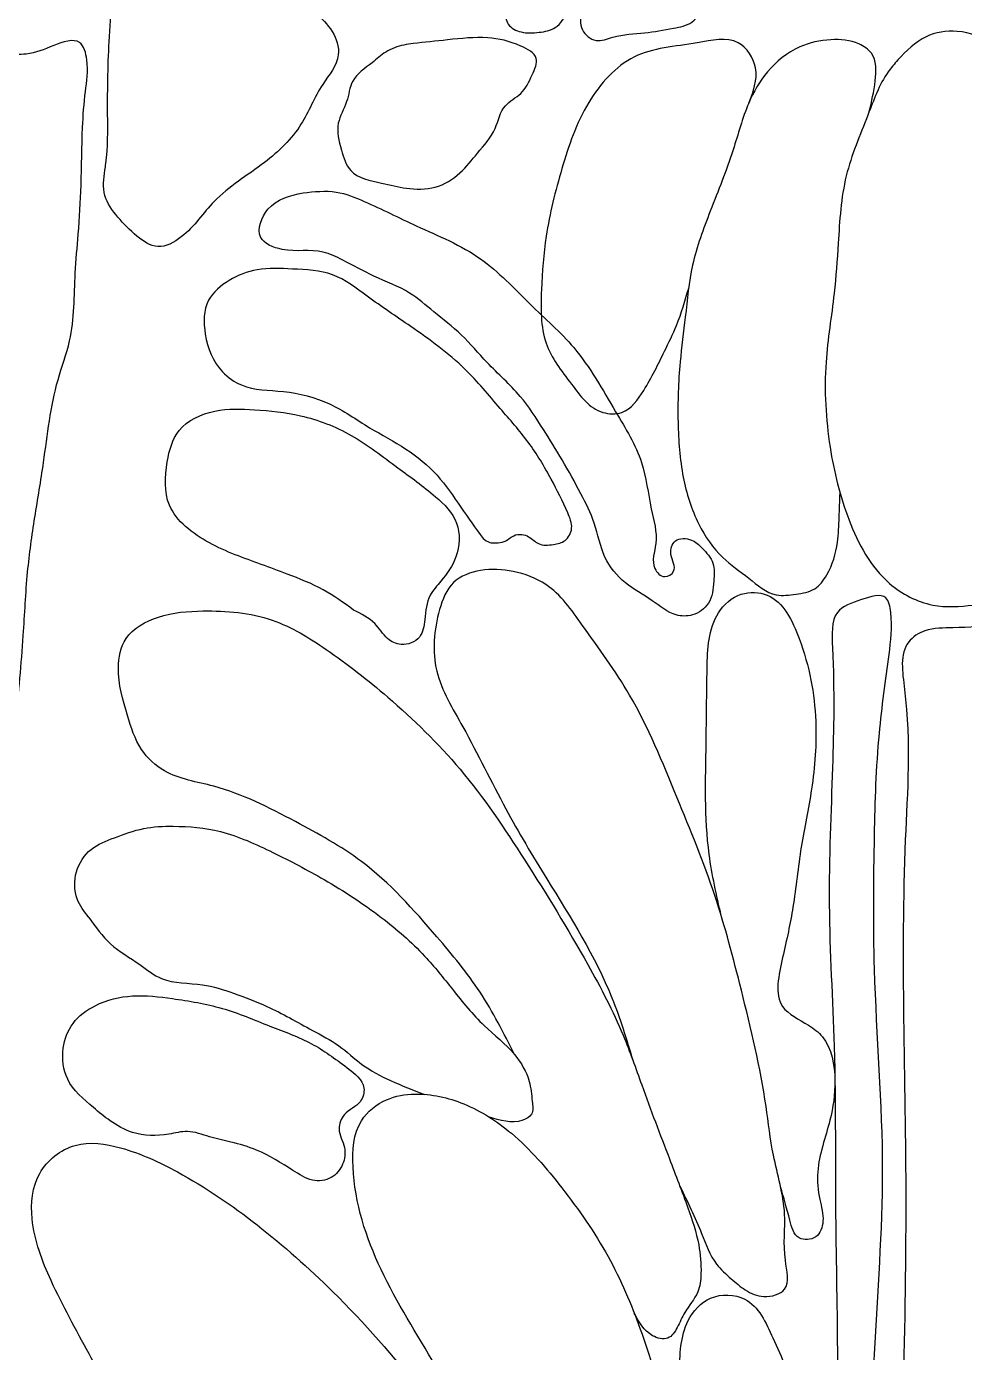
# Model space of a CAD drawing. Header units: millimetres. Extents: x 0 to 1128, y 0 to 3594.
# Drawn here: x 563.1 to 610.7, y 3358.1 to 3425.4 of the extents above; entities that cross this region are included whole.
import ezdxf

# ---------------------------------------------------------------- set-up
doc = ezdxf.new("R2010")
doc.units = ezdxf.units.MM
doc.layers.add('ceco.net 396 Corinthian column', color=7, linetype='Continuous')

msp = doc.modelspace()

# ---------------------------------------------------------------- linework, layer by layer
at = {"layer": 'ceco.net 396 Corinthian column'}
for points, knots in [([(583.181, 3448.772), (583.15, 3448.873), (582.909, 3449.668), (581.153, 3450.695), (581.749, 3452.995), (581.895, 3455.096), (580.42, 3456.052), (580.11, 3457.373), (579.383, 3458.592), (576.874, 3457.643), (575.229, 3454.016), (572.178, 3448.157), (570.43, 3441.036), (568.19, 3434.557), (567.683, 3429.423), (567.273, 3425.069), (567.202, 3421.461), (567.252, 3419.18), (567.036, 3417.827), (566.928, 3416.809), (567.758, 3415.698), (568.612, 3414.813), (569.792, 3414.017), (571.42, 3414.912), (572.646, 3416.884), (575.113, 3418.314), (577.14, 3420.268), (577.903, 3422.348), (579.169, 3423.775), (578.706, 3425.271), (577.62, 3426.233), (576.514, 3427.854), (575.59, 3430.25), (576.091, 3433.026), (575.971, 3435.771), (576.523, 3438.515), (577.453, 3441.123), (579.11, 3442.877), (580.383, 3444.397), (581.804, 3444.996), (582.583, 3445.976), (583.114, 3446.863), (583.36, 3447.846), (583.235, 3448.492), (583.181, 3448.772)], [0, 0, 0, 0, 0.0012512, 0.0098688, 0.0201881, 0.0262479, 0.0335871, 0.0382137, 0.0427725, 0.0478727, 0.0648891, 0.0892502, 0.1269547, 0.1517381, 0.1707619, 0.1882564, 0.2039174, 0.2138874, 0.2152584, 0.2203338, 0.2254377, 0.2308861, 0.2355862, 0.2406933, 0.250482, 0.2633383, 0.2739897, 0.2831547, 0.2898892, 0.2947712, 0.2998611, 0.3071474, 0.3180516, 0.3293875, 0.3400692, 0.3507456, 0.3626756, 0.3723833, 0.3793173, 0.386049, 0.3901403, 0.3939956, 0.3984027, 0.4017873, 0.4017873, 0.4017873, 0.4017873]), ([(591.555, 3427.653), (591.249, 3428.202), (590.639, 3429.296), (590.607, 3431.286), (591.225, 3433.106), (592.538, 3434.494), (594.251, 3434.667), (595.967, 3434.296), (597.094, 3432.638), (596.912, 3430.956), (596.678, 3429.507), (597.576, 3428.378), (597.771, 3426.942), (597.077, 3425.567), (595.771, 3425.299), (594.443, 3425.069), (593.122, 3425.024), (592.009, 3424.555), (591.147, 3425.24), (591.249, 3426.181), (591.583, 3426.917), (591.564, 3427.41), (591.555, 3427.653)], [0, 0, 0, 0, 0.0073986, 0.0147578, 0.0228991, 0.030056, 0.035957, 0.0426538, 0.0501362, 0.0571827, 0.0626973, 0.0665373, 0.0736446, 0.0790052, 0.0828832, 0.0887842, 0.0952912, 0.0987192, 0.1022145, 0.1060711, 0.1089934, 0.1118494, 0.1118494, 0.1118494, 0.1118494]), ([(588.257, 3427.18), (588.539, 3427.322), (589.011, 3427.561), (589.462, 3428.144), (590.098, 3428.31), (590.879, 3428.068), (590.872, 3427.068), (590.626, 3426.195), (590.061, 3425.293), (589.104, 3425.108), (588.277, 3425.065), (587.461, 3425.456), (587.397, 3426.159), (587.395, 3426.742), (587.798, 3427.085), (588.104, 3427.148), (588.257, 3427.18)], [0, 0, 0, 0, 0.00373349, 0.00625366, 0.00843541, 0.01130898, 0.01442224, 0.0187038, 0.02268738, 0.02606856, 0.02971573, 0.03273023, 0.03555827, 0.03752446, 0.03940221, 0.04125554, 0.04125554, 0.04125554, 0.04125554]), ([(582.733, 3424.565), (583.314, 3424.625), (584.569, 3424.757), (586.457, 3424.962), (587.919, 3424.621), (589.221, 3423.924), (588.723, 3422.864), (588.329, 3421.978), (587.211, 3421.453), (586.968, 3420.095), (586.031, 3419.06), (585.146, 3417.926), (583.893, 3417.13), (582.426, 3417.162), (581.045, 3417.525), (579.496, 3417.796), (579.061, 3419.233), (578.754, 3420.481), (579.437, 3421.553), (579.543, 3422.826), (580.557, 3423.471), (581.337, 3424.198), (582.096, 3424.473), (582.578, 3424.542), (582.733, 3424.565)], [0, 0, 0, 0, 0.0070071, 0.0151357, 0.0220022, 0.025999, 0.0294285, 0.0338164, 0.0378125, 0.0428388, 0.0489574, 0.0542605, 0.0600427, 0.0658754, 0.0709783, 0.0777027, 0.0822636, 0.087706, 0.0923797, 0.0967212, 0.1020872, 0.1055886, 0.1095412, 0.1114099, 0.1114099, 0.1114099, 0.1114099]), ([(599.77, 3421.534), (600, 3422.126), (600.426, 3423.222), (599.216, 3425.064), (596.7, 3424.428), (593.813, 3424.304), (591.349, 3421.541), (590.258, 3418.265), (589.438, 3415.048), (589.222, 3412.097), (589.185, 3409.332), (590.7, 3407.387), (591.88, 3405.769), (593.61, 3405.72), (594.635, 3407.166), (595.371, 3408.696), (596.223, 3410.409), (596.539, 3411.513), (596.723, 3412.152)], [0, 0, 0, 0, 0.007251, 0.0134174, 0.0216823, 0.0347133, 0.0477436, 0.0621334, 0.0761516, 0.0869894, 0.0978273, 0.1075233, 0.1160725, 0.1198859, 0.1261768, 0.1351127, 0.1408746, 0.1488022, 0.1488022, 0.1488022, 0.1488022]), ([(607.336, 3423.728), (607.778, 3424.184), (608.602, 3425.034), (610.487, 3425.322), (612.366, 3424.646), (613.605, 3422.75), (615.216, 3420.401), (616.299, 3417.06), (617.189, 3413.118), (617.487, 3409.426), (617.316, 3405.927), (616.46, 3403.193), (616.265, 3400.448), (615.316, 3398.584), (614.197, 3397.204), (612.883, 3396.347), (611.081, 3396.006), (608.956, 3395.878), (606.346, 3397.24), (604.701, 3400.345), (603.755, 3404.212), (603.528, 3408.138), (604.122, 3411.56), (604.336, 3414.716), (604.515, 3417.842), (605.75, 3420.643), (606.472, 3422.716), (607.168, 3423.53), (607.336, 3423.728)], [0, 0, 0, 0, 0.0073776, 0.0137463, 0.0216003, 0.0297334, 0.0400192, 0.0557142, 0.0710557, 0.0882789, 0.099753, 0.1125827, 0.1222592, 0.1322556, 0.1368986, 0.1434048, 0.1504169, 0.1586008, 0.1683596, 0.1835592, 0.1987624, 0.2159499, 0.2299442, 0.2400601, 0.2537839, 0.2668014, 0.2764334, 0.2795224, 0.2795224, 0.2795224, 0.2795224]), ([(561.422, 3379.862), (561.317, 3379.418), (561.118, 3378.569), (560.807, 3377.436), (560.27, 3376.338), (559.102, 3376.044), (557.461, 3376.491), (557.993, 3378.711), (557.755, 3381.242), (558.635, 3384.667), (558.864, 3388.23), (559.253, 3391.19), (559.291, 3393.659), (559.16, 3396.454), (559.015, 3399.614), (558.828, 3402.692), (559.037, 3404.985), (558.212, 3406.964), (558.81, 3409.509), (559.852, 3412.303), (560.915, 3414.993), (560.986, 3417.533), (561.451, 3419.454), (561.427, 3421.228), (561.305, 3422.536), (561.797, 3424.079), (563.303, 3423.94), (564.343, 3424.438), (565.889, 3424.97), (566.296, 3423.447), (566.066, 3422.073), (565.906, 3419.923), (565.914, 3417.517), (565.756, 3415.05), (565.516, 3412.427), (565.556, 3409.889), (564.385, 3406.815), (564.08, 3403.764), (563.519, 3400.521), (563.103, 3397.599), (562.957, 3394.136), (562.606, 3390.671), (562.355, 3387.344), (562.165, 3384.371), (561.789, 3381.889), (561.508, 3380.337), (561.422, 3379.862)], [0, 0, 0, 0, 0.0054272, 0.0103764, 0.014215, 0.0191684, 0.0236023, 0.0316252, 0.0403589, 0.0558221, 0.0722953, 0.0832646, 0.09135, 0.1017254, 0.1166602, 0.1290358, 0.138684, 0.143492, 0.1540292, 0.1681987, 0.1797922, 0.1879842, 0.1982695, 0.2033112, 0.2088384, 0.2146939, 0.2188123, 0.2246142, 0.2298881, 0.2336705, 0.2400769, 0.2473729, 0.2590125, 0.2689205, 0.2767965, 0.2905183, 0.2987109, 0.3156806, 0.3268721, 0.338022, 0.3508515, 0.3681941, 0.3795729, 0.3906617, 0.4037276, 0.4094858, 0.4094858, 0.4094858, 0.4094858]), ([(605.891, 3421.112), (606.009, 3421.616), (606.23, 3422.565), (606.273, 3423.999), (605.184, 3424.723), (603.874, 3424.829), (602.167, 3424.46), (600.67, 3423.253), (599.597, 3421.373), (598.958, 3418.884), (597.859, 3416.203), (596.815, 3413.415), (596.587, 3410.796), (596.218, 3408.151), (596.132, 3405.426), (596.326, 3402.625), (597.066, 3400.249), (598.288, 3398.469), (599.759, 3397.48), (600.928, 3396.435), (602.166, 3396.61), (603.169, 3396.762), (603.944, 3397.803), (604.312, 3399.078), (604.361, 3400.499), (604.39, 3401.333), (604.405, 3401.747)], [0, 0, 0, 0, 0.0063259, 0.0119332, 0.0150798, 0.0208109, 0.0272772, 0.0355038, 0.0428424, 0.0527901, 0.0659972, 0.07747, 0.0880586, 0.0971862, 0.1093569, 0.1205197, 0.1305209, 0.1387867, 0.1455059, 0.1519998, 0.155978, 0.1599087, 0.1636127, 0.170555, 0.175585, 0.1805215, 0.1805215, 0.1805215, 0.1805215]), ([(577.145, 3416.984), (576.478, 3416.835), (575.322, 3416.577), (574.615, 3414.623), (576.417, 3413.873), (577.856, 3414.212), (579.387, 3413.469), (580.779, 3412.679), (582.488, 3412.075), (583.836, 3410.866), (585.254, 3409.807), (586.561, 3408.212), (588.171, 3406.809), (589.311, 3405.042), (590.338, 3403.394), (591.206, 3401.809), (592.03, 3400.195), (592.309, 3398.479), (593.441, 3397.095), (594.837, 3396.38), (595.855, 3395.494), (596.992, 3395.475), (597.899, 3396.117), (597.99, 3397.188), (598.067, 3398.227), (597.471, 3398.9), (596.886, 3399.452), (595.956, 3399.482), (595.69, 3398.559), (596.212, 3397.835), (595.441, 3397.343), (594.733, 3398.093), (595.249, 3399.36), (594.718, 3401.135), (594.469, 3403.506), (592.813, 3406.146), (591.208, 3409.062), (588.564, 3411.352), (586.243, 3413.899), (583.089, 3415.168), (580.711, 3416.376), (578.788, 3417.164), (577.713, 3417.046), (577.145, 3416.984)], [0, 0, 0, 0, 0.0078514, 0.0136106, 0.018613, 0.0269132, 0.0311914, 0.038277, 0.0462506, 0.0524048, 0.0596878, 0.0673268, 0.0768712, 0.0850078, 0.0922527, 0.1000644, 0.1065853, 0.1137538, 0.1204133, 0.126903, 0.1325521, 0.1357932, 0.1397897, 0.1444143, 0.1480155, 0.1517608, 0.1544598, 0.1577059, 0.1605487, 0.1640089, 0.1661082, 0.1686663, 0.1737057, 0.180778, 0.190338, 0.2018434, 0.2173137, 0.2297834, 0.2432877, 0.257911, 0.2694908, 0.2754799, 0.2821767, 0.2821767, 0.2821767, 0.2821767]), ([(586.284, 3399.437), (585.905, 3399.962), (585.131, 3401.033), (584.018, 3402.725), (582.381, 3404.055), (580.433, 3405.055), (578.535, 3406.412), (576.255, 3406.99), (574.277, 3406.947), (572.727, 3408.033), (572.081, 3409.643), (572.094, 3411.557), (573.387, 3412.622), (574.885, 3413.206), (576.691, 3413.105), (578.723, 3413.031), (580.572, 3411.578), (582.835, 3410.067), (585.266, 3408.316), (587.044, 3406.136), (588.63, 3404.371), (589.73, 3402.543), (590.431, 3401.097), (590.901, 3400.001), (590.521, 3399.261), (589.819, 3399.113), (589.097, 3399.051), (588.69, 3399.524), (588.239, 3399.67), (587.766, 3399.611), (587.425, 3399.239), (586.976, 3399.209), (586.591, 3399.211), (586.392, 3399.357), (586.284, 3399.437)], [0, 0, 0, 0, 0.0077286, 0.015786, 0.0240252, 0.032502, 0.0419448, 0.0515621, 0.0601277, 0.0647744, 0.0731567, 0.0800259, 0.0857722, 0.091809, 0.0989465, 0.1071569, 0.1153503, 0.1260712, 0.1400043, 0.1506892, 0.1595208, 0.1683084, 0.1758696, 0.1790942, 0.1818654, 0.1843695, 0.1873922, 0.1898293, 0.1912635, 0.1929268, 0.1952112, 0.1968339, 0.1981327, 0.1996916, 0.1996916, 0.1996916, 0.1996916]), ([(579.711, 3395.806), (580.102, 3395.611), (580.798, 3395.264), (581.315, 3394.355), (582.184, 3393.912), (583.196, 3394.314), (583.35, 3395.442), (583.436, 3396.499), (584.294, 3397.398), (585.065, 3398.517), (585.171, 3400.322), (583.709, 3401.777), (581.824, 3403.092), (579.697, 3404.776), (577.168, 3405.747), (574.791, 3405.993), (572.658, 3406.068), (570.699, 3405.177), (570.147, 3403.175), (570.048, 3400.795), (572.396, 3399.041), (574.569, 3398.298), (576.525, 3397.56), (578.169, 3396.928), (579.211, 3396.17), (579.711, 3395.806)], [0, 0, 0, 0, 0.0050885, 0.0090528, 0.0120431, 0.016021, 0.0197273, 0.0247537, 0.0283531, 0.0341033, 0.0409188, 0.0477101, 0.057338, 0.0687996, 0.0797686, 0.0891246, 0.0971568, 0.1053549, 0.1121153, 0.1208422, 0.1319481, 0.1432895, 0.1488811, 0.1568382, 0.1641855, 0.1641855, 0.1641855, 0.1641855]), ([(596.28, 3366.55), (596.664, 3365.763), (597.296, 3364.464), (597.909, 3362.712), (598.846, 3361.886), (599.597, 3361.238), (600.529, 3360.816), (601.981, 3361.234), (601.442, 3363.198), (601.783, 3365.348), (600.969, 3367.96), (600.558, 3371.771), (599.497, 3376.172), (598.126, 3381.46), (596.08, 3386.402), (594.134, 3391.192), (591.619, 3394.591), (589.88, 3397.098), (587.864, 3397.843), (586.216, 3397.934), (584.617, 3397.342), (583.823, 3395.318), (583.611, 3392.622), (585.594, 3389.426), (587.276, 3385.855), (589.983, 3381.366), (592.574, 3377.296), (593.563, 3374.025), (593.885, 3372.961)], [0, 0, 0, 0, 0.0105144, 0.0173326, 0.0215596, 0.0251783, 0.0291528, 0.0335995, 0.0394281, 0.0488424, 0.0608563, 0.0708299, 0.0948008, 0.1146392, 0.1359281, 0.1586674, 0.1757334, 0.1867485, 0.1938383, 0.2004246, 0.2064032, 0.2125397, 0.2249541, 0.2373988, 0.2560615, 0.2724431, 0.299864, 0.313095, 0.313095, 0.313095, 0.313095]), ([(598.374, 3380.286), (598.139, 3381.32), (597.484, 3384.197), (597.619, 3388.463), (597.638, 3392.486), (597.73, 3395.378), (599.264, 3396.775), (601.32, 3396.667), (602.699, 3393.794), (603.318, 3390.47), (603.063, 3386.838), (602.369, 3383.763), (602.089, 3380.824), (601.533, 3378.326), (600.914, 3375.647), (602.644, 3374.892), (603.93, 3373.9), (604.264, 3371.974), (603.928, 3369.687), (603.162, 3367.727), (603.317, 3365.96), (603.649, 3364.881), (603.314, 3363.846), (602.128, 3363.776), (601.784, 3365.134), (601.543, 3365.983), (601.389, 3366.524)], [0, 0, 0, 0, 0.0126224, 0.035145, 0.0501561, 0.061645, 0.0675737, 0.0727966, 0.083681, 0.1006892, 0.1144737, 0.1263326, 0.1385378, 0.1489636, 0.1588483, 0.1652762, 0.168923, 0.1781072, 0.1862003, 0.1968924, 0.2025364, 0.2069588, 0.2104097, 0.2137535, 0.217764, 0.2247759, 0.2247759, 0.2247759, 0.2247759]), ([(604.62, 3229.274), (604.682, 3230.57), (604.981, 3236.541), (604.468, 3246.506), (605.627, 3259.727), (605.13, 3272.346), (605.821, 3284.803), (605.215, 3297.407), (605.969, 3311.534), (605.954, 3324.97), (606.379, 3337.499), (605.89, 3347.704), (606.043, 3357.889), (606.848, 3367.653), (606.055, 3376.43), (606.127, 3383.841), (606.278, 3389.147), (606.829, 3392.98), (607.094, 3395.137), (606.803, 3396.756), (605.383, 3396.307), (603.916, 3395.801), (604.138, 3392.199), (604.044, 3387.634), (603.729, 3380.735), (604.228, 3373.044), (604.126, 3365.176), (604.378, 3356.33), (603.976, 3348.447), (604.005, 3340.575), (604.194, 3332.849), (604.455, 3325.819), (604.31, 3319.961), (604.175, 3317.78), (604.375, 3316.008), (603.591, 3316.178), (603.722, 3316.724), (603.645, 3317.207), (603.73, 3317.571), (603.77, 3317.745)], [0.0732018, 0.0732018, 0.0732018, 0.0732018, 0.0759915, 0.0860541, 0.0946344, 0.1044972, 0.1131942, 0.1214586, 0.1316217, 0.1436139, 0.1503746, 0.1585889, 0.1655847, 0.172292, 0.1796245, 0.1845033, 0.1882107, 0.1911124, 0.1926417, 0.1931995, 0.1940843, 0.1950841, 0.1963893, 0.2007389, 0.2057368, 0.2109123, 0.2174041, 0.222636, 0.2299587, 0.2343673, 0.2395999, 0.2464893, 0.2499306, 0.2514051, 0.2522066, 0.2524141, 0.2527424, 0.2531547, 0.2535303, 0.2535303, 0.2535303, 0.2535303]), ([(587.877, 3373.248), (587.333, 3374.325), (586.252, 3376.465), (583.563, 3379.691), (580.67, 3382.949), (576.586, 3385.17), (573.301, 3386.875), (570.326, 3387.281), (568.757, 3388.729), (568.179, 3390.652), (567.608, 3392.522), (568.019, 3394.627), (569.9, 3395.636), (572.47, 3395.839), (575.536, 3395.585), (578.598, 3393.692), (581.803, 3391.183), (585.363, 3387.719), (588.532, 3382.978), (591.287, 3378.47), (593.306, 3374.654), (594.472, 3371.277), (595.585, 3368.361), (596.619, 3365.686), (597.266, 3363.748), (597.389, 3362.298), (597.255, 3361.054), (596.522, 3360.274), (596.201, 3359.429), (595.708, 3358.682), (594.562, 3358.982), (594.198, 3359.662), (593.961, 3360.105)], [0, 0, 0, 0, 0.0143297, 0.0284939, 0.0500187, 0.0656288, 0.0835817, 0.0939985, 0.1003726, 0.1077525, 0.1175551, 0.123655, 0.1314951, 0.1405921, 0.1547006, 0.1670749, 0.1827952, 0.2034399, 0.2259312, 0.2505883, 0.2665582, 0.2772566, 0.2931733, 0.303784, 0.3115458, 0.3173745, 0.3211332, 0.3260273, 0.329435, 0.3322843, 0.3354062, 0.3412355, 0.3412355, 0.3412355, 0.3412355]), ([(618.708, 3175.288), (617.986, 3176.245), (615.233, 3179.891), (617.158, 3190.945), (615.787, 3204.275), (615.364, 3219.545), (615.542, 3234.161), (615.199, 3249.835), (615.515, 3266.496), (614.536, 3284.859), (614.379, 3306.118), (614.463, 3327.397), (613.664, 3350.593), (614.686, 3368.127), (613.316, 3382.044), (613.83, 3388.759), (613.149, 3392.457), (613.668, 3394.757), (611.953, 3395.062), (610.531, 3394.858), (608.83, 3394.925), (607.351, 3393.953), (608.073, 3389.763), (607.363, 3380.85), (607.882, 3368.401), (607.574, 3354.445), (607.23, 3340.979), (607.467, 3325.341), (606.934, 3308.136), (606.823, 3290.872), (606.445, 3274.7), (605.745, 3258.429), (606.179, 3243.432), (605.169, 3229.322), (605.217, 3218.219), (605.271, 3207.436), (604.995, 3197.847), (604.827, 3189.128), (604.683, 3183.378), (604.366, 3179.383), (604.08, 3176.985), (603.508, 3175.718), (603.267, 3175.183)], [0, 0, 0, 0, 0.014002, 0.053357, 0.122623, 0.177811, 0.234499, 0.29729, 0.364772, 0.433266, 0.516601, 0.618418, 0.687084, 0.793692, 0.8266, 0.854766, 0.871482, 0.874774, 0.878292, 0.888236, 0.89394, 0.897874, 0.907514, 0.93782, 1.010821, 1.052178, 1.105139, 1.171316, 1.238817, 1.310481, 1.377308, 1.431825, 1.504771, 1.556118, 1.600463, 1.6372, 1.68479, 1.714898, 1.741297, 1.753313, 1.762837, 1.769811, 1.769811, 1.769811, 1.769811]), ([(566.274, 3380.196), (566.043, 3380.496), (565.529, 3381.165), (565.504, 3382.552), (566.294, 3383.763), (567.651, 3384.273), (569.02, 3384.785), (570.86, 3384.87), (573.135, 3384.662), (575.654, 3383.506), (578.394, 3382.075), (581.018, 3380.368), (583.207, 3378.472), (584.781, 3376.488), (586.196, 3374.71), (587.842, 3373.484), (588.673, 3372.048), (588.759, 3371.01), (588.866, 3370.182), (587.897, 3369.649), (587.145, 3369.895), (586.569, 3370.083)], [0, 0, 0, 0, 0.0044339, 0.0098983, 0.0153105, 0.0205494, 0.0267731, 0.0327294, 0.0423202, 0.0537479, 0.0654156, 0.0792773, 0.0909999, 0.0997553, 0.1094921, 0.11793, 0.1241464, 0.1282511, 0.1308179, 0.1329438, 0.1398501, 0.1398501, 0.1398501, 0.1398501]), ([(566.274, 3380.196), (566.613, 3379.72), (567.31, 3378.739), (568.744, 3377.949), (570.131, 3376.799), (571.925, 3376.925), (573.68, 3376.341), (575.576, 3375.627), (577.301, 3374.624), (578.992, 3373.752), (580.139, 3372.649), (581.636, 3371.858), (582.733, 3371.44), (583.31, 3371.219)], [0, 0, 0, 0, 0.00687595, 0.01415649, 0.01935433, 0.02772799, 0.03420872, 0.04142885, 0.05183846, 0.05799964, 0.0639996, 0.07064451, 0.07801918, 0.07801918, 0.07801918, 0.07801918]), ([(576.634, 3367.355), (576.953, 3367.17), (577.529, 3366.74), (578.617, 3366.879), (579.232, 3367.626), (579.346, 3368.587), (578.833, 3369.376), (579.217, 3370.366), (580.089, 3370.659), (580.397, 3371.811), (579.096, 3372.785), (577.616, 3373.889), (575.354, 3374.701), (573.072, 3375.683), (570.693, 3376.069), (568.51, 3376.336), (566.707, 3375.902), (565.376, 3374.927), (564.843, 3373.502), (565.053, 3371.771), (566.295, 3370.722), (567.384, 3369.814), (568.632, 3369.107), (570.044, 3369.086), (571.346, 3369.447), (572.388, 3369.033), (573.564, 3368.789), (575.053, 3368.369), (576.036, 3367.738), (576.634, 3367.355)], [0, 0, 0, 0, 0.0044042, 0.0082025, 0.0117543, 0.0151717, 0.019079, 0.0221367, 0.02633, 0.0291067, 0.0344441, 0.0430838, 0.0522265, 0.0625372, 0.0727558, 0.0808309, 0.0886043, 0.0943329, 0.0997153, 0.1060382, 0.1137673, 0.118101, 0.1231431, 0.130495, 0.1342933, 0.1388947, 0.1433261, 0.1487608, 0.1571755, 0.1571755, 0.1571755, 0.1571755]), ([(590.979, 3343.39), (590.596, 3344.604), (589.627, 3347.673), (586.831, 3352.17), (584.031, 3357.306), (580.932, 3362.161), (579.526, 3366.428), (579.728, 3369.811), (581.283, 3371.052), (583.177, 3371.361), (585.464, 3370.841), (588.068, 3369.16), (590.419, 3366.394), (592.731, 3363.108), (594.367, 3359.239), (595.656, 3354.909), (596.376, 3349.676), (597.131, 3344.416), (597.717, 3339.169), (598.555, 3334.908), (599.958, 3331.252), (599.704, 3328.66), (600.194, 3326.751), (599.317, 3325.982), (598.46, 3325.85), (597.769, 3326.466), (597.258, 3327.457), (596.952, 3328.828), (596.301, 3330.535), (595.684, 3331.722), (595.33, 3332.403)], [0, 0, 0, 0, 0.0151391, 0.0382865, 0.0627253, 0.0851303, 0.1066082, 0.1160882, 0.1227139, 0.1284826, 0.1385815, 0.1498845, 0.1648916, 0.1815927, 0.1976645, 0.2147465, 0.2353756, 0.2605527, 0.2782193, 0.2982613, 0.3125891, 0.3236247, 0.3298421, 0.3336173, 0.3360011, 0.3395882, 0.3435727, 0.3493778, 0.3561951, 0.3653347, 0.3653347, 0.3653347, 0.3653347]), ([(573.908, 3349.586), (572.963, 3350.497), (571.063, 3352.329), (568.036, 3354.756), (566.184, 3358.252), (564.41, 3361.441), (563.217, 3364.526), (563.466, 3367.329), (565.524, 3368.965), (568.216, 3368.537), (571.319, 3367.107), (574.952, 3364.615), (579.128, 3360.902), (582.813, 3356.7), (585.852, 3352.517), (588.133, 3348.74), (590.318, 3344.906), (592.402, 3340.28), (594.448, 3335.795), (595.395, 3331.936), (596.174, 3329.845), (596.544, 3328.688), (596.618, 3327.824), (596.19, 3327.017), (595.406, 3326.701), (594.59, 3326.616), (593.59, 3326.684), (592.998, 3327.48), (592.581, 3328.126), (592.388, 3328.526), (592.316, 3328.675)], [0, 0, 0, 0, 0.015693, 0.0315582, 0.0456319, 0.0622708, 0.0753265, 0.0846247, 0.0937407, 0.1029364, 0.1153911, 0.1346945, 0.1551014, 0.1820035, 0.2011725, 0.2167323, 0.2346273, 0.2537773, 0.2772764, 0.2932362, 0.301052, 0.3038805, 0.307747, 0.3110938, 0.3139276, 0.3173866, 0.3210444, 0.3250863, 0.3284022, 0.3303681, 0.3303681, 0.3303681, 0.3303681]), ([(596.621, 3347.971), (596.465, 3349.811), (596.206, 3352.851), (596.25, 3356.744), (596.301, 3359.485), (597.75, 3361.127), (600.018, 3361.047), (601.118, 3358.561), (602.322, 3355.97), (602.831, 3352.889), (603.14, 3350.009), (603.569, 3347.319), (602.754, 3344.631), (602.358, 3341.535), (602.232, 3338.543), (601.436, 3336.092), (601.698, 3333.974), (604.034, 3332.879), (603.336, 3328.725), (604.185, 3323.97), (603.912, 3319.865), (603.77, 3317.745)], [0, 0, 0, 0, 0.0219513, 0.0362629, 0.0469967, 0.0533765, 0.0602489, 0.0699395, 0.0824294, 0.0954269, 0.1064918, 0.1173035, 0.1273011, 0.1394688, 0.154669, 0.1625194, 0.1705232, 0.1772427, 0.1895599, 0.2129367, 0.2379082, 0.2379082, 0.2379082, 0.2379082])]:
    msp.add_open_spline(points, degree=3, knots=knots, dxfattribs=at)

doc.saveas('drawing.dxf')
